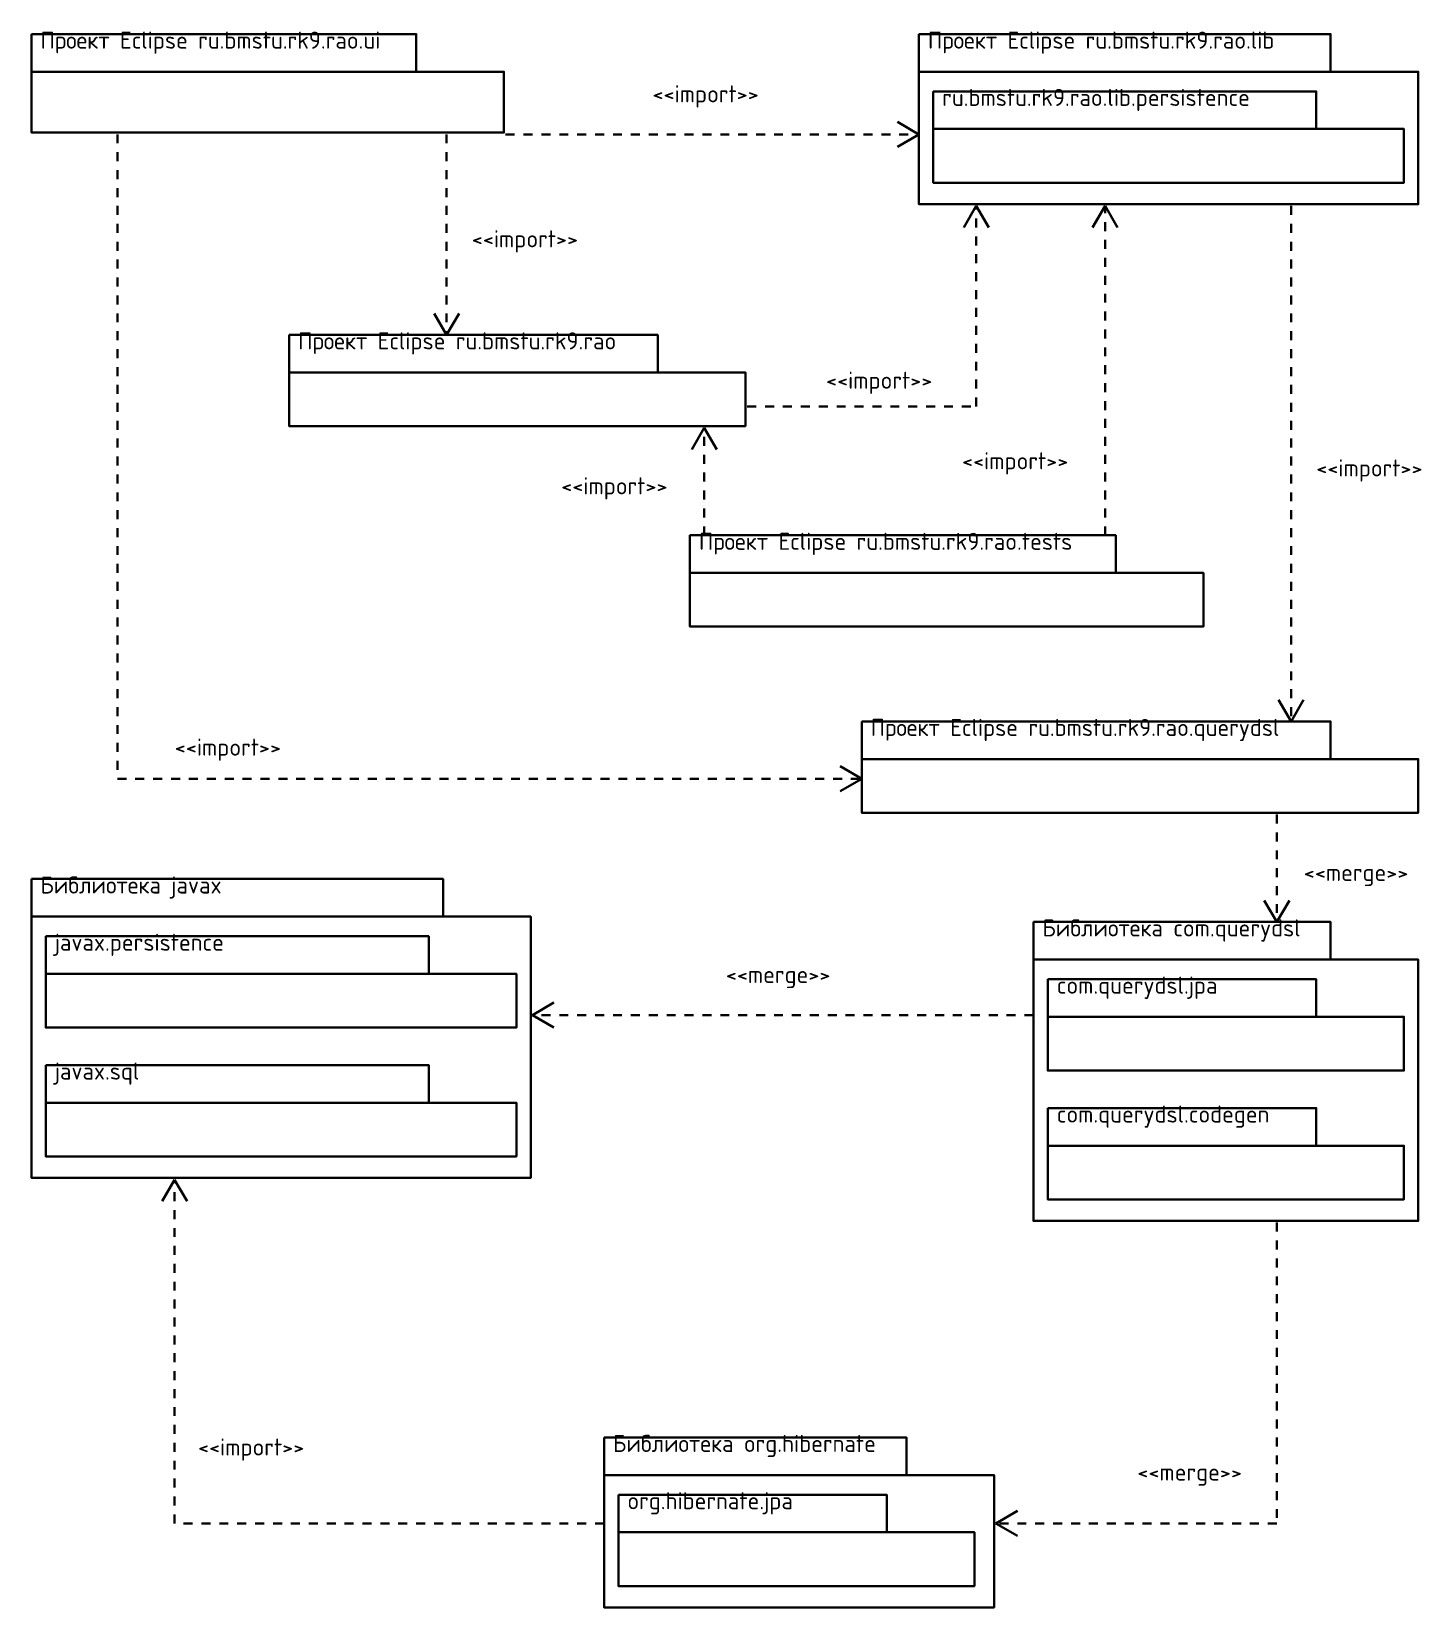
# Model space of a CAD drawing. Header units: inches. Extents: x -92 to 684, y -42 to 838.
import ezdxf

# ---------------------------------------------------------------- set-up
doc = ezdxf.new("R2010")
doc.units = ezdxf.units.IN
doc.header["$MEASUREMENT"] = 0
doc.layers.add('Слой 1', color=7, linetype='Continuous')

msp = doc.modelspace()

# ---------------------------------------------------------------- linework, layer by layer
at = {"layer": 'Слой 1', "color": 18, "lineweight": 35, "true_color": 0x000000}
for points in [[(-92.5, 836.5), (122.5, 836.5), (122.5, 815.5), (171.5, 815.5), (171.5, 781.5), (-92.5, 781.5), (-92.5, 836.5)], [(403.5, 836.5), (633.5, 836.5), (633.5, 815.5), (682.5, 815.5), (682.5, 741.5), (403.5, 741.5), (403.5, 836.5)], [(411.5, 804.5), (625.5, 804.5), (625.5, 783.5), (674.5, 783.5), (674.5, 753.5), (411.5, 753.5), (411.5, 804.5)], [(51.5, 668.5), (257.5, 668.5), (257.5, 647.5), (306.5, 647.5), (306.5, 617.5), (51.5, 617.5), (51.5, 668.5)], [(275.5, 556.5), (513.5, 556.5), (513.5, 535.5), (562.5, 535.5), (562.5, 505.5), (275.5, 505.5), (275.5, 556.5)], [(371.5, 452.5), (633.5, 452.5), (633.5, 431.5), (682.5, 431.5), (682.5, 401.5), (371.5, 401.5), (371.5, 452.5)], [(-92.5, 364.5), (137.5, 364.5), (137.5, 343.5), (186.5, 343.5), (186.5, 197.5), (-92.5, 197.5), (-92.5, 364.5)], [(467.5, 340.5), (633.5, 340.5), (633.5, 319.5), (682.5, 319.5), (682.5, 173.5), (467.5, 173.5), (467.5, 340.5)], [(-84.5, 332.5), (129.5, 332.5), (129.5, 311.5), (178.5, 311.5), (178.5, 281.5), (-84.5, 281.5), (-84.5, 332.5)], [(475.5, 308.5), (625.5, 308.5), (625.5, 287.5), (674.5, 287.5), (674.5, 257.5), (475.5, 257.5), (475.5, 308.5)], [(-84.5, 260.5), (129.5, 260.5), (129.5, 239.5), (178.5, 239.5), (178.5, 209.5), (-84.5, 209.5), (-84.5, 260.5)], [(475.5, 236.5), (625.5, 236.5), (625.5, 215.5), (674.5, 215.5), (674.5, 185.5), (475.5, 185.5), (475.5, 236.5)], [(227.5, 52.5), (396.5, 52.5), (396.5, 31.5), (445.5, 31.5), (445.5, -42.5), (227.5, -42.5), (227.5, 52.5)], [(235.5, 20.5), (385.5, 20.5), (385.5, -0.5), (434.5, -0.5), (434.5, -30.5), (235.5, -30.5), (235.5, 20.5)]]:
    msp.add_lwpolyline(points, dxfattribs=at)
at = {"layer": 'Слой 1', "color": 7, "lineweight": 35, "true_color": 0xffffff}
for points in [[(-92.5, 836.5), (122.5, 836.5), (122.5, 815.5), (-92.5, 815.5), (-92.5, 836.5)], [(403.5, 836.5), (633.5, 836.5), (633.5, 815.5), (403.5, 815.5), (403.5, 836.5)], [(-92.5, 815.5), (171.5, 815.5), (171.5, 781.5), (-92.5, 781.5), (-92.5, 815.5)], [(403.5, 815.5), (682.5, 815.5), (682.5, 741.5), (403.5, 741.5), (403.5, 815.5)], [(411.5, 804.5), (625.5, 804.5), (625.5, 783.5), (411.5, 783.5), (411.5, 804.5)], [(391.5, 787.5), (403.5, 780.5)], [(-44.5, 780.5), (-44.5, 775.5)], [(139.5, 780.5), (139.5, 775.5)], [(172.5, 780.5), (177.5, 780.5)], [(182.5, 780.5), (187.5, 780.5)], [(192.5, 780.5), (197.5, 780.5)], [(202.5, 780.5), (207.5, 780.5)], [(212.5, 780.5), (217.5, 780.5)], [(222.5, 780.5), (227.5, 780.5)], [(232.5, 780.5), (237.5, 780.5)], [(242.5, 780.5), (247.5, 780.5)], [(252.5, 780.5), (257.5, 780.5)], [(262.5, 780.5), (267.5, 780.5)], [(272.5, 780.5), (277.5, 780.5)], [(282.5, 780.5), (287.5, 780.5)], [(292.5, 780.5), (297.5, 780.5)], [(302.5, 780.5), (307.5, 780.5)], [(312.5, 780.5), (317.5, 780.5)], [(322.5, 780.5), (327.5, 780.5)], [(332.5, 780.5), (337.5, 780.5)], [(342.5, 780.5), (347.5, 780.5)], [(352.5, 780.5), (357.5, 780.5)], [(362.5, 780.5), (367.5, 780.5)], [(372.5, 780.5), (377.5, 780.5)], [(382.5, 780.5), (387.5, 780.5)], [(391.5, 773.5), (403.5, 780.5)], [(392.5, 780.5), (397.5, 780.5)], [(402.5, 780.5), (403.5, 780.5)], [(411.5, 783.5), (674.5, 783.5), (674.5, 753.5), (411.5, 753.5), (411.5, 783.5)], [(-44.5, 770.5), (-44.5, 765.5)], [(139.5, 770.5), (139.5, 765.5)], [(-44.5, 760.5), (-44.5, 755.5)], [(139.5, 760.5), (139.5, 755.5)], [(-44.5, 750.5), (-44.5, 745.5)], [(139.5, 750.5), (139.5, 745.5)], [(-44.5, 740.5), (-44.5, 735.5)], [(139.5, 740.5), (139.5, 735.5)], [(428.5, 728.5), (435.5, 740.5)], [(435.5, 738.5), (435.5, 740.5)], [(442.5, 728.5), (435.5, 740.5)], [(500.5, 728.5), (507.5, 740.5)], [(507.5, 736.5), (507.5, 740.5)], [(514.5, 728.5), (507.5, 740.5)], [(611.5, 740.5), (611.5, 735.5)], [(435.5, 728.5), (435.5, 733.5)], [(507.5, 726.5), (507.5, 731.5)], [(-44.5, 730.5), (-44.5, 725.5)], [(139.5, 730.5), (139.5, 725.5)], [(435.5, 718.5), (435.5, 723.5)], [(611.5, 730.5), (611.5, 725.5)], [(-44.5, 720.5), (-44.5, 715.5)], [(139.5, 720.5), (139.5, 715.5)], [(435.5, 708.5), (435.5, 713.5)], [(507.5, 716.5), (507.5, 721.5)], [(611.5, 720.5), (611.5, 715.5)], [(-44.5, 710.5), (-44.5, 705.5)], [(139.5, 710.5), (139.5, 705.5)], [(507.5, 706.5), (507.5, 711.5)], [(611.5, 710.5), (611.5, 705.5)], [(-44.5, 700.5), (-44.5, 695.5)], [(139.5, 700.5), (139.5, 695.5)], [(435.5, 698.5), (435.5, 703.5)], [(507.5, 696.5), (507.5, 701.5)], [(611.5, 700.5), (611.5, 695.5)], [(-44.5, 690.5), (-44.5, 685.5)], [(139.5, 690.5), (139.5, 685.5)], [(435.5, 688.5), (435.5, 693.5)], [(507.5, 686.5), (507.5, 691.5)], [(611.5, 690.5), (611.5, 685.5)], [(-44.5, 680.5), (-44.5, 675.5)], [(132.5, 680.5), (139.5, 668.5)], [(139.5, 680.5), (139.5, 675.5)], [(146.5, 680.5), (139.5, 668.5)], [(435.5, 678.5), (435.5, 683.5)], [(507.5, 676.5), (507.5, 681.5)], [(611.5, 680.5), (611.5, 675.5)], [(-44.5, 670.5), (-44.5, 665.5)], [(139.5, 670.5), (139.5, 668.5)], [(435.5, 668.5), (435.5, 673.5)], [(507.5, 666.5), (507.5, 671.5)], [(611.5, 670.5), (611.5, 665.5)], [(-44.5, 660.5), (-44.5, 655.5)], [(51.5, 668.5), (257.5, 668.5), (257.5, 647.5), (51.5, 647.5), (51.5, 668.5)], [(435.5, 658.5), (435.5, 663.5)], [(507.5, 656.5), (507.5, 661.5)], [(611.5, 660.5), (611.5, 655.5)], [(435.5, 648.5), (435.5, 653.5)], [(-44.5, 650.5), (-44.5, 645.5)], [(51.5, 647.5), (306.5, 647.5), (306.5, 617.5), (51.5, 617.5), (51.5, 647.5)], [(435.5, 638.5), (435.5, 643.5)], [(507.5, 646.5), (507.5, 651.5)], [(611.5, 650.5), (611.5, 645.5)], [(-44.5, 640.5), (-44.5, 635.5)], [(507.5, 636.5), (507.5, 641.5)], [(611.5, 640.5), (611.5, 635.5)], [(-44.5, 630.5), (-44.5, 625.5)], [(307.5, 628.5), (312.5, 628.5)], [(317.5, 628.5), (322.5, 628.5)], [(327.5, 628.5), (332.5, 628.5)], [(337.5, 628.5), (342.5, 628.5)], [(347.5, 628.5), (352.5, 628.5)], [(357.5, 628.5), (362.5, 628.5)], [(367.5, 628.5), (372.5, 628.5)], [(377.5, 628.5), (382.5, 628.5)], [(387.5, 628.5), (392.5, 628.5)], [(397.5, 628.5), (402.5, 628.5)], [(407.5, 628.5), (412.5, 628.5)], [(417.5, 628.5), (422.5, 628.5)], [(427.5, 628.5), (432.5, 628.5)], [(435.5, 628.5), (435.5, 633.5)], [(507.5, 626.5), (507.5, 631.5)], [(611.5, 630.5), (611.5, 625.5)], [(-44.5, 620.5), (-44.5, 615.5)], [(276.5, 604.5), (283.5, 616.5)], [(290.5, 604.5), (283.5, 616.5)], [(507.5, 616.5), (507.5, 621.5)], [(611.5, 620.5), (611.5, 615.5)], [(-44.5, 610.5), (-44.5, 605.5)], [(283.5, 606.5), (283.5, 611.5)], [(507.5, 606.5), (507.5, 611.5)], [(611.5, 610.5), (611.5, 605.5)], [(-44.5, 600.5), (-44.5, 595.5)], [(283.5, 596.5), (283.5, 601.5)], [(507.5, 596.5), (507.5, 601.5)], [(611.5, 600.5), (611.5, 595.5)], [(-44.5, 590.5), (-44.5, 585.5)], [(283.5, 586.5), (283.5, 591.5)], [(507.5, 586.5), (507.5, 591.5)], [(611.5, 590.5), (611.5, 585.5)], [(283.5, 576.5), (283.5, 581.5)], [(507.5, 576.5), (507.5, 581.5)], [(-44.5, 580.5), (-44.5, 575.5)], [(611.5, 580.5), (611.5, 575.5)], [(-44.5, 570.5), (-44.5, 565.5)], [(283.5, 566.5), (283.5, 571.5)], [(507.5, 566.5), (507.5, 571.5)], [(611.5, 570.5), (611.5, 565.5)], [(-44.5, 560.5), (-44.5, 555.5)], [(275.5, 556.5), (513.5, 556.5), (513.5, 535.5), (275.5, 535.5), (275.5, 556.5)], [(283.5, 556.5), (283.5, 561.5)], [(507.5, 556.5), (507.5, 561.5)], [(611.5, 560.5), (611.5, 555.5)], [(-44.5, 550.5), (-44.5, 545.5)], [(611.5, 550.5), (611.5, 545.5)], [(-44.5, 540.5), (-44.5, 535.5)], [(611.5, 540.5), (611.5, 535.5)], [(-44.5, 530.5), (-44.5, 525.5)], [(275.5, 535.5), (562.5, 535.5), (562.5, 505.5), (275.5, 505.5), (275.5, 535.5)], [(611.5, 530.5), (611.5, 525.5)], [(-44.5, 520.5), (-44.5, 515.5)], [(611.5, 520.5), (611.5, 515.5)], [(-44.5, 510.5), (-44.5, 505.5)], [(611.5, 510.5), (611.5, 505.5)], [(-44.5, 500.5), (-44.5, 495.5)], [(611.5, 500.5), (611.5, 495.5)], [(-44.5, 490.5), (-44.5, 485.5)], [(611.5, 490.5), (611.5, 485.5)], [(-44.5, 480.5), (-44.5, 475.5)], [(611.5, 480.5), (611.5, 475.5)], [(-44.5, 470.5), (-44.5, 465.5)], [(611.5, 470.5), (611.5, 465.5)], [(-44.5, 460.5), (-44.5, 455.5)], [(604.5, 464.5), (611.5, 452.5)], [(618.5, 464.5), (611.5, 452.5)], [(611.5, 460.5), (611.5, 455.5)], [(-44.5, 450.5), (-44.5, 445.5)], [(371.5, 452.5), (633.5, 452.5), (633.5, 431.5), (371.5, 431.5), (371.5, 452.5)], [(-44.5, 440.5), (-44.5, 435.5)], [(371.5, 431.5), (682.5, 431.5), (682.5, 401.5), (371.5, 401.5), (371.5, 431.5)], [(-44.5, 430.5), (-44.5, 425.5)], [(359.5, 427.5), (371.5, 420.5)], [(-44.5, 420.5), (-39.5, 420.5)], [(-34.5, 420.5), (-29.5, 420.5)], [(-24.5, 420.5), (-19.5, 420.5)], [(-14.5, 420.5), (-9.5, 420.5)], [(-4.5, 420.5), (0.5, 420.5)], [(5.5, 420.5), (10.5, 420.5)], [(15.5, 420.5), (20.5, 420.5)], [(25.5, 420.5), (30.5, 420.5)], [(35.5, 420.5), (40.5, 420.5)], [(45.5, 420.5), (50.5, 420.5)], [(55.5, 420.5), (60.5, 420.5)], [(65.5, 420.5), (70.5, 420.5)], [(75.5, 420.5), (80.5, 420.5)], [(85.5, 420.5), (90.5, 420.5)], [(95.5, 420.5), (100.5, 420.5)], [(105.5, 420.5), (110.5, 420.5)], [(115.5, 420.5), (120.5, 420.5)], [(125.5, 420.5), (130.5, 420.5)], [(135.5, 420.5), (140.5, 420.5)], [(145.5, 420.5), (150.5, 420.5)], [(155.5, 420.5), (160.5, 420.5)], [(165.5, 420.5), (170.5, 420.5)], [(175.5, 420.5), (180.5, 420.5)], [(185.5, 420.5), (190.5, 420.5)], [(195.5, 420.5), (200.5, 420.5)], [(205.5, 420.5), (210.5, 420.5)], [(215.5, 420.5), (220.5, 420.5)], [(225.5, 420.5), (230.5, 420.5)], [(235.5, 420.5), (240.5, 420.5)], [(245.5, 420.5), (250.5, 420.5)], [(255.5, 420.5), (260.5, 420.5)], [(265.5, 420.5), (270.5, 420.5)], [(275.5, 420.5), (280.5, 420.5)], [(285.5, 420.5), (290.5, 420.5)], [(295.5, 420.5), (300.5, 420.5)], [(305.5, 420.5), (310.5, 420.5)], [(315.5, 420.5), (320.5, 420.5)], [(325.5, 420.5), (330.5, 420.5)], [(335.5, 420.5), (340.5, 420.5)], [(345.5, 420.5), (350.5, 420.5)], [(355.5, 420.5), (360.5, 420.5)], [(359.5, 413.5), (371.5, 420.5)], [(365.5, 420.5), (370.5, 420.5)], [(603.5, 400.5), (603.5, 395.5)], [(603.5, 390.5), (603.5, 385.5)], [(603.5, 380.5), (603.5, 375.5)], [(603.5, 370.5), (603.5, 365.5)], [(-92.5, 364.5), (137.5, 364.5), (137.5, 343.5), (-92.5, 343.5), (-92.5, 364.5)], [(596.5, 352.5), (603.5, 340.5)], [(603.5, 360.5), (603.5, 355.5)], [(610.5, 352.5), (603.5, 340.5)], [(-92.5, 343.5), (186.5, 343.5), (186.5, 197.5), (-92.5, 197.5), (-92.5, 343.5)], [(603.5, 350.5), (603.5, 345.5)], [(467.5, 340.5), (633.5, 340.5), (633.5, 319.5), (467.5, 319.5), (467.5, 340.5)], [(-84.5, 332.5), (129.5, 332.5), (129.5, 311.5), (-84.5, 311.5), (-84.5, 332.5)], [(467.5, 319.5), (682.5, 319.5), (682.5, 173.5), (467.5, 173.5), (467.5, 319.5)], [(-84.5, 311.5), (178.5, 311.5), (178.5, 281.5), (-84.5, 281.5), (-84.5, 311.5)], [(475.5, 308.5), (625.5, 308.5), (625.5, 287.5), (475.5, 287.5), (475.5, 308.5)], [(199.5, 295.5), (187.5, 288.5)], [(199.5, 281.5), (187.5, 288.5)], [(197.5, 288.5), (192.5, 288.5)], [(207.5, 288.5), (202.5, 288.5)], [(217.5, 288.5), (212.5, 288.5)], [(227.5, 288.5), (222.5, 288.5)], [(237.5, 288.5), (232.5, 288.5)], [(247.5, 288.5), (242.5, 288.5)], [(257.5, 288.5), (252.5, 288.5)], [(267.5, 288.5), (262.5, 288.5)], [(277.5, 288.5), (272.5, 288.5)], [(287.5, 288.5), (282.5, 288.5)], [(297.5, 288.5), (292.5, 288.5)], [(307.5, 288.5), (302.5, 288.5)], [(317.5, 288.5), (312.5, 288.5)], [(327.5, 288.5), (322.5, 288.5)], [(337.5, 288.5), (332.5, 288.5)], [(347.5, 288.5), (342.5, 288.5)], [(357.5, 288.5), (352.5, 288.5)], [(367.5, 288.5), (362.5, 288.5)], [(377.5, 288.5), (372.5, 288.5)], [(387.5, 288.5), (382.5, 288.5)], [(397.5, 288.5), (392.5, 288.5)], [(407.5, 288.5), (402.5, 288.5)], [(417.5, 288.5), (412.5, 288.5)], [(427.5, 288.5), (422.5, 288.5)], [(437.5, 288.5), (432.5, 288.5)], [(447.5, 288.5), (442.5, 288.5)], [(457.5, 288.5), (452.5, 288.5)], [(467.5, 288.5), (462.5, 288.5)], [(475.5, 287.5), (674.5, 287.5), (674.5, 257.5), (475.5, 257.5), (475.5, 287.5)], [(-84.5, 260.5), (129.5, 260.5), (129.5, 239.5), (-84.5, 239.5), (-84.5, 260.5)], [(-84.5, 239.5), (178.5, 239.5), (178.5, 209.5), (-84.5, 209.5), (-84.5, 239.5)], [(475.5, 236.5), (625.5, 236.5), (625.5, 215.5), (475.5, 215.5), (475.5, 236.5)], [(475.5, 215.5), (674.5, 215.5), (674.5, 185.5), (475.5, 185.5), (475.5, 215.5)], [(-19.5, 184.5), (-12.5, 196.5)], [(-12.5, 194.5), (-12.5, 196.5)], [(-5.5, 184.5), (-12.5, 196.5)], [(-12.5, 184.5), (-12.5, 189.5)], [(-12.5, 174.5), (-12.5, 179.5)], [(-12.5, 164.5), (-12.5, 169.5)], [(603.5, 172.5), (603.5, 167.5)], [(-12.5, 154.5), (-12.5, 159.5)], [(603.5, 162.5), (603.5, 157.5)], [(603.5, 152.5), (603.5, 147.5)], [(-12.5, 144.5), (-12.5, 149.5)], [(603.5, 142.5), (603.5, 137.5)], [(-12.5, 134.5), (-12.5, 139.5)], [(603.5, 132.5), (603.5, 127.5)], [(-12.5, 124.5), (-12.5, 129.5)], [(-12.5, 114.5), (-12.5, 119.5)], [(603.5, 122.5), (603.5, 117.5)], [(-12.5, 104.5), (-12.5, 109.5)], [(603.5, 112.5), (603.5, 107.5)], [(-12.5, 94.5), (-12.5, 99.5)], [(603.5, 102.5), (603.5, 97.5)], [(-12.5, 84.5), (-12.5, 89.5)], [(603.5, 92.5), (603.5, 87.5)], [(-12.5, 74.5), (-12.5, 79.5)], [(603.5, 82.5), (603.5, 77.5)], [(603.5, 72.5), (603.5, 67.5)], [(-12.5, 64.5), (-12.5, 69.5)], [(603.5, 62.5), (603.5, 57.5)], [(-12.5, 54.5), (-12.5, 59.5)], [(-12.5, 44.5), (-12.5, 49.5)], [(227.5, 52.5), (396.5, 52.5), (396.5, 31.5), (227.5, 31.5), (227.5, 52.5)], [(603.5, 52.5), (603.5, 47.5)], [(-12.5, 34.5), (-12.5, 39.5)], [(603.5, 42.5), (603.5, 37.5)], [(-12.5, 24.5), (-12.5, 29.5)], [(227.5, 31.5), (445.5, 31.5), (445.5, -42.5), (227.5, -42.5), (227.5, 31.5)], [(603.5, 32.5), (603.5, 27.5)], [(-12.5, 14.5), (-12.5, 19.5)], [(235.5, 20.5), (385.5, 20.5), (385.5, -0.5), (235.5, -0.5), (235.5, 20.5)], [(603.5, 22.5), (603.5, 17.5)], [(-12.5, 4.5), (-12.5, 9.5)], [(458.5, 11.5), (446.5, 4.5)], [(603.5, 12.5), (603.5, 7.5)], [(-2.5, 4.5), (-7.5, 4.5)], [(7.5, 4.5), (2.5, 4.5)], [(17.5, 4.5), (12.5, 4.5)], [(27.5, 4.5), (22.5, 4.5)], [(37.5, 4.5), (32.5, 4.5)], [(47.5, 4.5), (42.5, 4.5)], [(57.5, 4.5), (52.5, 4.5)], [(67.5, 4.5), (62.5, 4.5)], [(77.5, 4.5), (72.5, 4.5)], [(87.5, 4.5), (82.5, 4.5)], [(97.5, 4.5), (92.5, 4.5)], [(107.5, 4.5), (102.5, 4.5)], [(117.5, 4.5), (112.5, 4.5)], [(127.5, 4.5), (122.5, 4.5)], [(137.5, 4.5), (132.5, 4.5)], [(147.5, 4.5), (142.5, 4.5)], [(157.5, 4.5), (152.5, 4.5)], [(167.5, 4.5), (162.5, 4.5)], [(177.5, 4.5), (172.5, 4.5)], [(187.5, 4.5), (182.5, 4.5)], [(197.5, 4.5), (192.5, 4.5)], [(207.5, 4.5), (202.5, 4.5)], [(217.5, 4.5), (212.5, 4.5)], [(227.5, 4.5), (222.5, 4.5)], [(458.5, -2.5), (446.5, 4.5)], [(453.5, 4.5), (448.5, 4.5)], [(463.5, 4.5), (458.5, 4.5)], [(473.5, 4.5), (468.5, 4.5)], [(483.5, 4.5), (478.5, 4.5)], [(493.5, 4.5), (488.5, 4.5)], [(503.5, 4.5), (498.5, 4.5)], [(513.5, 4.5), (508.5, 4.5)], [(523.5, 4.5), (518.5, 4.5)], [(533.5, 4.5), (528.5, 4.5)], [(543.5, 4.5), (538.5, 4.5)], [(553.5, 4.5), (548.5, 4.5)], [(563.5, 4.5), (558.5, 4.5)], [(573.5, 4.5), (568.5, 4.5)], [(583.5, 4.5), (578.5, 4.5)], [(593.5, 4.5), (588.5, 4.5)], [(603.5, 4.5), (598.5, 4.5)], [(235.5, -0.5), (434.5, -0.5), (434.5, -30.5), (235.5, -30.5), (235.5, -0.5)]]:
    msp.add_lwpolyline(points, dxfattribs=at)

# ---------------------------------------------------------------- texts
at = {"layer": 'Слой 1', "color": 7, "true_color": 0xffffff, "char_height": 9.52, "attachment_point": 7}
for s, insert in [('\\fGOST Common|b0|i0|c0|p34;\\W1;Проект Eclipse ru.bmstu.rk9.rao.ui', (-87.5, 825.5)), ('\\fGOST Common|b0|i0|c0|p34;\\W1;Проект Eclipse ru.bmstu.rk9.rao.lib', (408.5, 825.5)), ('\\fGOST Common|b0|i0|c0|p34;\\W1;<<import>>', (254.5, 795.5)), ('\\fGOST Common|b0|i0|c0|p34;\\W1;ru.bmstu.rk9.rao.lib.persistence', (416.5, 793.5)), ('\\fGOST Common|b0|i0|c0|p34;\\W1;<<import>>', (153.5, 714.5)), ('\\fGOST Common|b0|i0|c0|p34;\\W1;Проект Eclipse ru.bmstu.rk9.rao', (56.5, 657.5)), ('\\fGOST Common|b0|i0|c0|p34;\\W1;<<import>>', (351.5, 635.5)), ('\\fGOST Common|b0|i0|c0|p34;\\W1;<<import>>', (427.5, 590.5)), ('\\fGOST Common|b0|i0|c0|p34;\\W1;<<import>>', (625.5, 586.5)), ('\\fGOST Common|b0|i0|c0|p34;\\W1;<<import>>', (203.5, 576.5)), ('\\fGOST Common|b0|i0|c0|p34;\\W1;Проект Eclipse ru.bmstu.rk9.rao.tests', (280.5, 545.5)), ('\\fGOST Common|b0|i0|c0|p34;\\W1;Проект Eclipse ru.bmstu.rk9.rao.querydsl', (376.5, 441.5)), ('\\fGOST Common|b0|i0|c0|p34;\\W1;<<import>>', (-12.5, 430.5)), ('\\fGOST Common|b0|i0|c0|p34;\\W1;<<merge>>', (618.5, 360.5)), ('\\fGOST Common|b0|i0|c0|p34;\\W1;Библиотека javax', (-87.5, 353.5)), ('\\fGOST Common|b0|i0|c0|p34;\\W1;Библиотека com.querydsl', (472.5, 329.5)), ('\\fGOST Common|b0|i0|c0|p34;\\W1;javax.persistence', (-79.5, 321.5)), ('\\fGOST Common|b0|i0|c0|p34;\\W1;<<merge>>', (295.5, 303.5)), ('\\fGOST Common|b0|i0|c0|p34;\\W1;com.querydsl.jpa', (480.5, 297.5)), ('\\fGOST Common|b0|i0|c0|p34;\\W1;javax.sql', (-79.5, 249.5)), ('\\fGOST Common|b0|i0|c0|p34;\\W1;com.querydsl.codegen', (480.5, 225.5)), ('\\fGOST Common|b0|i0|c0|p34;\\W1;Библиотека org.hibernate', (232.5, 41.5)), ('\\fGOST Common|b0|i0|c0|p34;\\W1;<<import>>', (0.5, 39.5)), ('\\fGOST Common|b0|i0|c0|p34;\\W1;<<merge>>', (525.5, 25.5)), ('\\fGOST Common|b0|i0|c0|p34;\\W1;org.hibernate.jpa', (240.5, 9.5))]:
    msp.add_mtext(s, dxfattribs=dict(at, insert=insert))

doc.saveas('drawing.dxf')
